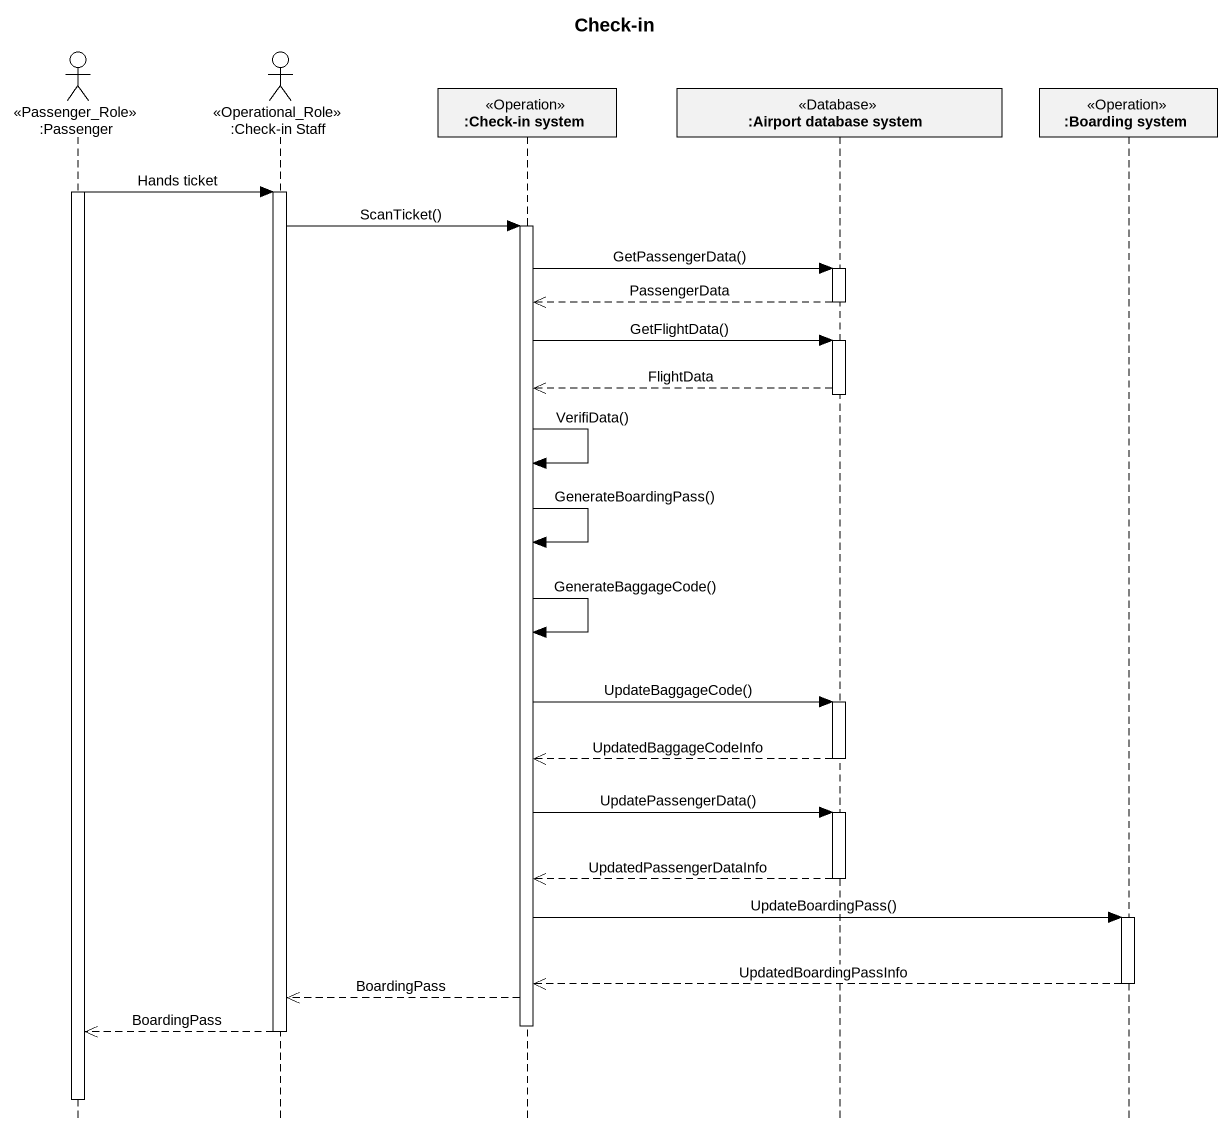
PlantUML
@startuml
title Check-in
hide footbox
actor ":Passenger" as Passenger <<Passenger_Role>>
actor ":Check-in Staff" as Check_in_Staff <<Operational_Role>>
participant ":Check-in system" as Check_in_system <<Operation>>
participant ":Airport database system" as Airport_database_system <<Database>>
participant ":Boarding system" as Boarding_system <<Operation>>

activate Passenger
Passenger -> Check_in_Staff : Hands ticket
activate Check_in_Staff
Check_in_Staff -> Check_in_system : ScanTicket()
activate Check_in_system
Check_in_system -> Airport_database_system : GetPassengerData()
activate Airport_database_system
Airport_database_system -->> Check_in_system : PassengerData
deactivate Airport_database_system
Check_in_system -> Airport_database_system : GetFlightData()
activate Airport_database_system
Airport_database_system -->> Check_in_system : FlightData
deactivate Airport_database_system
Check_in_system -> Check_in_system : VerifiData()
Check_in_system -> Check_in_system : GenerateBoardingPass()
Check_in_system -> Check_in_system : GenerateBaggageCode()
Check_in_system -> Airport_database_system : UpdateBaggageCode()
activate Airport_database_system
Airport_database_system -->> Check_in_system : UpdatedBaggageCodeInfo
deactivate Airport_database_system
Check_in_system -> Airport_database_system : UpdatePassengerData()
activate Airport_database_system
Airport_database_system -->> Check_in_system : UpdatedPassengerDataInfo
deactivate Airport_database_system
Check_in_system -> Boarding_system : UpdateBoardingPass()
activate Boarding_system
Boarding_system -->> Check_in_system : UpdatedBoardingPassInfo
deactivate Boarding_system
Check_in_system -->> Check_in_Staff : BoardingPass
deactivate Check_in_system
Check_in_Staff -->> Passenger : BoardingPass
deactivate Check_in_Staff
deactivate Passenger
@enduml
